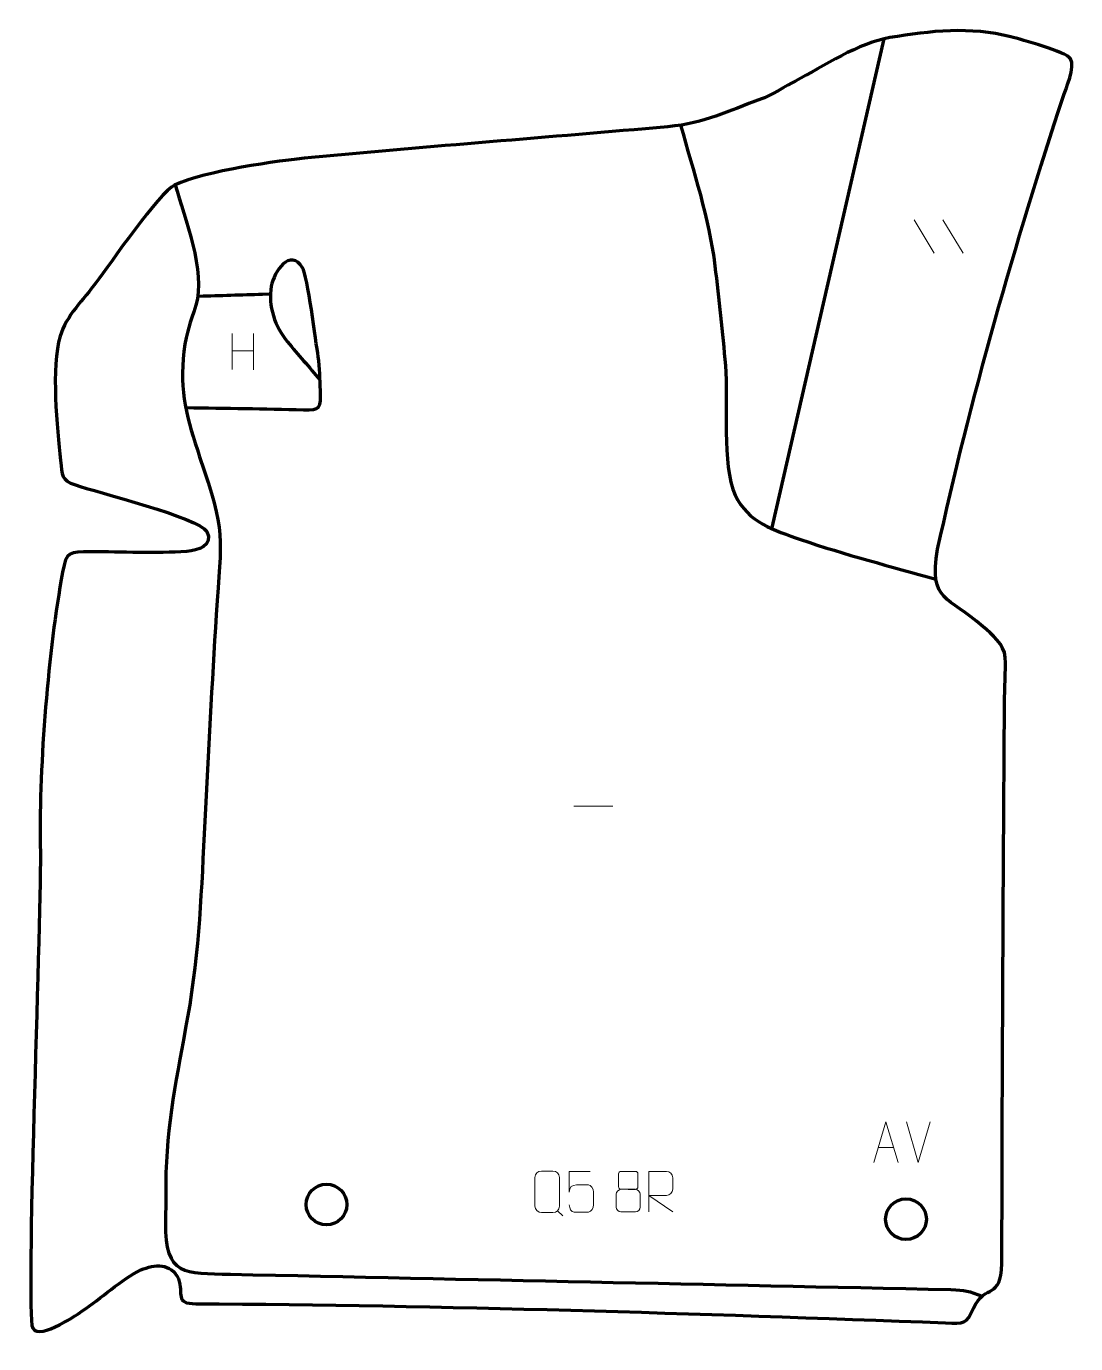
# Model space of a CAD drawing. Header units: millimetres. Extents: x -511 to 134, y -64 to 745.
import ezdxf

# ---------------------------------------------------------------- set-up
doc = ezdxf.new("R2010")
doc.units = ezdxf.units.MM
doc.header["$MEASUREMENT"] = 0
doc.layers.add('layer 2', color=7, linetype='Continuous')
doc.layers.add('layer 3', color=7, linetype='Continuous')

msp = doc.modelspace()

# ---------------------------------------------------------------- linework, layer by layer
at = {"layer": 'layer 2', "color": 142, "lineweight": 200}
for centre in [(-326.5914, 21.0312), (29.3311, 12.0275)]:
    msp.add_ellipse(centre, major_axis=(0, 12.5), ratio=1, dxfattribs=at)
at = {"layer": 'layer 2', "color": 142, "lineweight": 158}
msp.add_open_spline([(-52.8915, 436.9129), (-52.8915, 436.9129), (15.9119, 737.2428), (15.9119, 737.2428)], degree=3, dxfattribs=at)
for points, knots in [([(-109.1154, 684.1625), (-101.2516, 655.5786), (-91.615, 627.232), (-88.0293, 597.6983), (-88.0293, 597.6983), (-85.5785, 577.5126), (-83.338, 556.7877), (-81.5513, 536.5386), (-81.5513, 536.5386), (-79.7005, 514.3342), (-84.035, 475.6534), (-75.5186, 456.8955), (-75.5186, 456.8955), (-67.8664, 440.0408), (-51.592, 435.2726), (-35.4426, 429.6645), (-35.4426, 429.6645), (-8.2318, 420.2145), (20.015, 413.1781), (47.6798, 405.1445)], [0, 0, 0, 0, 0.16666667, 0.16666667, 0.16666667, 0.16666667, 0.33333333, 0.33333333, 0.33333333, 0.33333333, 0.5, 0.5, 0.5, 0.5, 0.66666667, 0.66666667, 0.66666667, 0.66666667, 1, 1, 1, 1]), ([(-419.501, 647.5165), (-413.5855, 626.8462), (-400.6569, 594.4364), (-406.8401, 573.507), (-406.8401, 573.507), (-410.2641, 561.917), (-412.5548, 558.1522), (-414.1302, 545.2079), (-414.1302, 545.2079), (-417.1309, 520.5526), (-412.2489, 503.6094), (-404.4735, 480.3972), (-404.4735, 480.3972), (-388.3612, 432.6608), (-391.0419, 433.014), (-394.2995, 383.4348), (-394.2995, 383.4348), (-397.0773, 341.1587), (-398.9042, 298.8136), (-401.2656, 256.5116), (-401.2656, 256.5116), (-403.453, 215.0193), (-404.5419, 177.3606), (-411.9138, 136.1403), (-411.9138, 136.1403), (-418.2028, 101.0981), (-424.9941, 69.9637), (-425.2896, 34.0046), (-425.2896, 34.0046), (-425.3556, 25.9609), (-425.2923, 17.9286), (-425.4195, 9.8828), (-425.4195, 9.8828), (-425.9306, -22.918), (-413.6852, -21.1211), (-385.5681, -21.7339), (-385.5681, -21.7339), (-238.097, -24.9481), (-90.6179, -27.943), (56.8508, -31.2267), (56.8508, -31.2267), (65.7407, -31.4247), (67.9242, -32.1243), (76.1389, -35.2198)], [0, 0, 0, 0, 0.08333333, 0.08333333, 0.08333333, 0.08333333, 0.16666667, 0.16666667, 0.16666667, 0.16666667, 0.25, 0.25, 0.25, 0.25, 0.33333333, 0.33333333, 0.33333333, 0.33333333, 0.41666667, 0.41666667, 0.41666667, 0.41666667, 0.5, 0.5, 0.5, 0.5, 0.58333333, 0.58333333, 0.58333333, 0.58333333, 0.66666667, 0.66666667, 0.66666667, 0.66666667, 0.75, 0.75, 0.75, 0.75, 0.83333333, 0.83333333, 0.83333333, 0.83333333, 1, 1, 1, 1]), ([(-412.5927, 510.6743), (-388.603, 510.291), (-364.623, 510.0324), (-340.6397, 509.2973), (-340.6397, 509.2973), (-330.1743, 508.9514), (-329.9405, 510.789), (-330.3376, 521.0636), (-330.3376, 521.0636), (-330.6279, 528.5776), (-330.5071, 534.5322), (-331.6934, 542.0364), (-331.6934, 542.0364), (-333.0216, 550.7316), (-338.3545, 591.9405), (-341.216, 596.566), (-341.216, 596.566), (-348.8012, 608.8275), (-358.9487, 594.2429), (-360.5033, 585.2145), (-360.5033, 585.2145), (-362.5952, 573.0658), (-358.2073, 560.32), (-350.4717, 551.026), (-350.4717, 551.026), (-343.9563, 543.198), (-337.2558, 535.4613), (-330.6423, 527.711)], [0, 0, 0, 0, 0.125, 0.125, 0.125, 0.125, 0.25, 0.25, 0.25, 0.25, 0.375, 0.375, 0.375, 0.375, 0.5, 0.5, 0.5, 0.5, 0.625, 0.625, 0.625, 0.625, 0.75, 0.75, 0.75, 0.75, 1, 1, 1, 1]), ([(-404.8509, 579.1707), (-391.8409, 579.5648), (-378.8309, 579.9589), (-365.8209, 580.3529), (-365.8209, 580.3529), (-365.8209, 580.3529), (-361.1437, 580.4946), (-361.1437, 580.4946)], [0, 0, 0, 0, 0.33333333, 0.33333333, 0.33333333, 0.33333333, 1, 1, 1, 1])]:
    msp.add_open_spline(points, degree=3, knots=knots, dxfattribs=at)
at = {"layer": 'layer 2', "color": 250, "lineweight": 9}
for points in [[(34.2677, 625.9796), (34.2677, 625.9796), (46.632, 605.4353), (46.632, 605.4353)], [(51.9976, 625.9796), (51.9976, 625.9796), (64.3619, 605.4353), (64.3619, 605.4353)], [(-384.5116, 556.1472), (-384.5116, 556.1472), (-384.5116, 533.9545), (-384.5116, 533.9545)], [(-371.3959, 556.1472), (-371.3959, 556.1472), (-371.3959, 533.7969), (-371.3959, 533.7969)], [(-384.4941, 545.5048), (-384.4941, 545.5048), (-371.3959, 545.5048), (-371.3959, 545.5048)], [(-174.7393, 265.7516), (-174.7393, 265.7516), (-150.7613, 265.7516), (-150.7613, 265.7516)], [(36.8979, 46.9325), (36.8979, 46.9325), (29.5761, 71.8861), (29.5761, 71.8861)], [(44.2198, 71.8861), (44.2198, 71.8861), (36.898, 46.9325), (36.898, 46.9325)], [(12.261, 56.1892), (12.261, 56.1892), (21.7567, 56.1892), (21.7567, 56.1892)], [(-184.6454, 17.2906), (-184.6454, 17.2906), (-181.4352, 14.0837), (-181.4352, 14.0837)]]:
    msp.add_open_spline(points, degree=3, dxfattribs=at)
for points, knots in [([(9.5384, 46.9398), (9.5384, 46.9398), (16.9094, 71.8933), (16.9094, 71.8933), (16.9094, 71.8933), (16.9094, 71.8933), (24.4793, 46.9398), (24.4793, 46.9398)], [0, 0, 0, 0, 0.33333333, 0.33333333, 0.33333333, 0.33333333, 1, 1, 1, 1]), ([(-194.5755, 41.592), (-192.2077, 41.592), (-189.8397, 41.592), (-187.4717, 41.592), (-187.4717, 41.592), (-185.4899, 41.6282), (-183.4626, 40.1097), (-183.4355, 37.6281), (-183.4355, 37.6281), (-183.4358, 31.7775), (-183.4358, 25.9266), (-183.4355, 20.0752), (-183.4355, 20.0752), (-183.5777, 17.7099), (-185.2852, 16.2036), (-187.4717, 16.1926), (-187.4717, 16.1926), (-189.8457, 16.1931), (-192.2195, 16.1931), (-194.593, 16.1926), (-194.593, 16.1926), (-196.5529, 16.0854), (-198.5607, 18.0039), (-198.5492, 20.0576), (-198.5492, 20.0576), (-198.5489, 25.9316), (-198.5489, 31.8054), (-198.5492, 37.6788), (-198.5492, 37.6788), (-198.5449, 39.8554), (-196.7667, 41.6057), (-194.5755, 41.592)], [0, 0, 0, 0, 0.11111111, 0.11111111, 0.11111111, 0.11111111, 0.22222222, 0.22222222, 0.22222222, 0.22222222, 0.33333333, 0.33333333, 0.33333333, 0.33333333, 0.44444444, 0.44444444, 0.44444444, 0.44444444, 0.55555556, 0.55555556, 0.55555556, 0.55555556, 0.66666667, 0.66666667, 0.66666667, 0.66666667, 0.77777778, 0.77777778, 0.77777778, 0.77777778, 1, 1, 1, 1]), ([(-164.6378, 41.3467), (-164.6378, 41.3467), (-177.4895, 41.3467), (-177.4895, 41.3467), (-177.4895, 41.3467), (-177.4892, 37.1161), (-177.4892, 32.8852), (-177.4895, 28.654), (-177.4895, 28.654), (-177.4898, 31.9641), (-175.8588, 33.0359), (-173.0468, 33.0964), (-173.0468, 33.0964), (-170.6072, 33.0967), (-168.1677, 33.0967), (-165.7285, 33.0964), (-165.7285, 33.0964), (-164.0787, 33.1032), (-162.6038, 30.7227), (-162.5753, 28.654), (-162.5753, 28.654), (-162.5756, 26.0667), (-162.5756, 23.4791), (-162.5753, 20.8914), (-162.5753, 20.8914), (-162.5291, 18.932), (-164.0285, 16.4957), (-165.6544, 16.4372), (-165.6544, 16.4372), (-167.6109, 16.4375), (-172.5059, 16.4375), (-174.4629, 16.4372), (-174.4629, 16.4372), (-176.3084, 16.4284), (-177.4155, 18.3932), (-177.4363, 20.9443)], [0, 0, 0, 0, 0.1, 0.1, 0.1, 0.1, 0.2, 0.2, 0.2, 0.2, 0.3, 0.3, 0.3, 0.3, 0.4, 0.4, 0.4, 0.4, 0.5, 0.5, 0.5, 0.5, 0.6, 0.6, 0.6, 0.6, 0.7, 0.7, 0.7, 0.7, 0.8, 0.8, 0.8, 0.8, 1, 1, 1, 1]), ([(-147.2289, 39.9733), (-147.2289, 37.7603), (-147.2289, 34.078), (-147.2289, 31.8647), (-147.2289, 31.8647), (-147.2139, 31.3573), (-146.4065, 30.4259), (-145.7064, 30.4271), (-145.7064, 30.4271), (-142.7365, 30.4273), (-139.7663, 30.3424), (-136.7959, 30.3421), (-136.7959, 30.3421), (-135.9988, 30.3463), (-135.2781, 31.1366), (-135.2807, 31.8573), (-135.2807, 31.8573), (-135.281, 34.0733), (-135.281, 37.758), (-135.2807, 39.9733), (-135.2807, 39.9733), (-135.2992, 40.6841), (-135.9106, 41.4445), (-136.7445, 41.4371), (-136.7445, 41.4371), (-139.7616, 41.4368), (-142.7785, 41.4368), (-145.7951, 41.4371), (-145.7951, 41.4371), (-146.4215, 41.4447), (-147.2456, 40.7337), (-147.2289, 39.9733)], [0, 0, 0, 0, 0.11111111, 0.11111111, 0.11111111, 0.11111111, 0.22222222, 0.22222222, 0.22222222, 0.22222222, 0.33333333, 0.33333333, 0.33333333, 0.33333333, 0.44444444, 0.44444444, 0.44444444, 0.44444444, 0.55555556, 0.55555556, 0.55555556, 0.55555556, 0.66666667, 0.66666667, 0.66666667, 0.66666667, 0.77777778, 0.77777778, 0.77777778, 0.77777778, 1, 1, 1, 1]), ([(-128.6075, 16.4857), (-128.6075, 16.4857), (-128.6075, 41.4392), (-128.6075, 41.4392), (-128.6075, 41.4392), (-125.0127, 41.4392), (-121.4172, 41.4392), (-117.822, 41.4392), (-117.822, 41.4392), (-115.4967, 41.4015), (-113.9394, 39.9115), (-113.9435, 37.5451), (-113.9435, 37.5451), (-113.9439, 35.5096), (-113.9439, 32.4502), (-113.9435, 30.4142), (-113.9435, 30.4142), (-113.95, 28.5387), (-115.7623, 26.5969), (-117.7718, 26.5778), (-117.7718, 26.5778), (-117.7718, 26.5778), (-128.6075, 26.5778), (-128.6075, 26.5778), (-128.6075, 26.5778), (-128.6075, 26.5778), (-113.9528, 16.4857), (-113.9528, 16.4857)], [0, 0, 0, 0, 0.125, 0.125, 0.125, 0.125, 0.25, 0.25, 0.25, 0.25, 0.375, 0.375, 0.375, 0.375, 0.5, 0.5, 0.5, 0.5, 0.625, 0.625, 0.625, 0.625, 0.75, 0.75, 0.75, 0.75, 1, 1, 1, 1]), ([(-148.6877, 27.4551), (-148.6877, 24.2843), (-148.6877, 22.5822), (-148.6877, 19.4108), (-148.6877, 19.4108), (-148.6962, 18.1889), (-146.9983, 16.4962), (-145.7457, 16.4877), (-145.7457, 16.4877), (-142.7626, 16.488), (-139.7793, 16.488), (-136.7959, 16.4877), (-136.7959, 16.4877), (-135.4726, 16.4994), (-133.8522, 18.121), (-133.8633, 19.4202), (-133.8633, 19.4202), (-133.8636, 22.5884), (-133.8636, 24.2872), (-133.8633, 27.4551), (-133.8633, 27.4551), (-133.933, 28.8355), (-135.5108, 30.4141), (-136.8162, 30.408), (-136.8162, 30.408), (-139.7928, 30.4077), (-142.7694, 30.4077), (-145.7457, 30.408), (-145.7457, 30.408), (-146.8252, 30.4144), (-148.6715, 28.8355), (-148.6877, 27.4551)], [0, 0, 0, 0, 0.11111111, 0.11111111, 0.11111111, 0.11111111, 0.22222222, 0.22222222, 0.22222222, 0.22222222, 0.33333333, 0.33333333, 0.33333333, 0.33333333, 0.44444444, 0.44444444, 0.44444444, 0.44444444, 0.55555556, 0.55555556, 0.55555556, 0.55555556, 0.66666667, 0.66666667, 0.66666667, 0.66666667, 0.77777778, 0.77777778, 0.77777778, 0.77777778, 1, 1, 1, 1])]:
    msp.add_open_spline(points, degree=3, knots=knots, dxfattribs=at)
at = {"layer": 'layer 3', "color": 242, "lineweight": 158}
msp.add_open_spline([(-335.7005, 664.2455), (-262.814, 671.2158), (-189.9135, 676.6918), (-117.0159, 683.1682), (-117.0159, 683.1682), (-93.1559, 685.4651), (-81.0188, 692.6162), (-59.3948, 700.2583), (-59.3948, 700.2583), (-55.442, 701.6552), (-43.091, 708.7545), (-38.5387, 711.1788), (-38.5387, 711.1788), (-21.7362, 720.3277), (0.7345, 734.8512), (19.3656, 737.9312), (19.3656, 737.9312), (44.477, 742.0825), (68.7645, 744.8664), (93.7251, 738.3882), (93.7251, 738.3882), (100.0815, 736.6849), (127.5609, 729.4028), (130.354, 724.9576), (130.354, 724.9576), (133.5252, 719.9104), (127.5553, 706.7431), (125.6718, 701.0278), (125.6718, 701.0278), (97.2958, 614.7754), (67.8507, 512.1617), (48.7777, 423.581), (48.7777, 423.581), (42.9699, 390.7451), (55.4534, 395.3176), (76.4941, 376.2204), (76.4941, 376.2204), (82.2119, 371.0931), (89.7555, 365.4411), (90.2353, 357.1303), (90.2353, 357.1303), (90.7216, 348.7086), (89.8698, 337.9452), (89.8092, 329.1355), (89.8092, 329.1355), (89.0521, 214.4067), (88.4158, 99.5528), (88.2501, -15.1752), (88.2501, -15.1752), (87.551, -38.0853), (78.1597, -26.8431), (70.8331, -42.5931), (70.8331, -42.5931), (66.1745, -52.6077), (65.3398, -52.0422), (53.6909, -51.6084), (53.6909, -51.6084), (-98.4323, -45.9438), (-254.5794, -40.6295), (-406.8488, -39.8702), (-406.8488, -39.8702), (-420.2095, -39.8035), (-414.0306, -33.9622), (-417.5649, -24.5079), (-417.5649, -24.5079), (-422.0152, -14.7205), (-431.9994, -15.5299), (-440.5522, -19.1414), (-440.5522, -19.1414), (-452.5073, -24.8099), (-465.1011, -36.7527), (-476.7818, -44.525), (-476.7818, -44.525), (-481.1809, -47.4521), (-506.0785, -64.408), (-507.4966, -53.1791), (-507.4966, -53.1791), (-510.9081, -26.1655), (-501.6492, 200.7456), (-502.3341, 241.8747), (-502.3341, 241.8747), (-503.1668, 291.8812), (-497.43, 361.8267), (-488.6724, 409.5448), (-488.6724, 409.5448), (-486.2531, 422.7269), (-484.4984, 421.8407), (-471.4355, 421.9857), (-471.4355, 421.9857), (-452.2196, 422.0867), (-431.3475, 420.9823), (-412.3647, 422.296), (-412.3647, 422.296), (-405.8419, 422.9056), (-395.5144, 425.7306), (-400.1665, 434.6231), (-400.1665, 434.6231), (-404.478, 442.8643), (-468.1299, 458.9168), (-480.7948, 463.1025), (-480.7948, 463.1025), (-489.7943, 466.1378), (-488.8738, 469.0261), (-489.951, 478.3888), (-489.951, 478.3888), (-492.0776, 497.2078), (-495.7671, 536.35), (-490.2101, 554.4353), (-490.2101, 554.4353), (-486.2753, 567.2414), (-475.9745, 576.9707), (-467.9316, 587.5508), (-467.9316, 587.5508), (-459.8023, 598.4304), (-429.0585, 643.148), (-419.8878, 647.3414), (-419.8878, 647.3414), (-400.4744, 656.2183), (-357.791, 662.0861), (-335.7005, 664.2455)], degree=3, knots=[0, 0, 0, 0, 0.03225806, 0.03225806, 0.03225806, 0.03225806, 0.06451613, 0.06451613, 0.06451613, 0.06451613, 0.09677419, 0.09677419, 0.09677419, 0.09677419, 0.12903226, 0.12903226, 0.12903226, 0.12903226, 0.16129032, 0.16129032, 0.16129032, 0.16129032, 0.19354839, 0.19354839, 0.19354839, 0.19354839, 0.22580645, 0.22580645, 0.22580645, 0.22580645, 0.25806452, 0.25806452, 0.25806452, 0.25806452, 0.29032258, 0.29032258, 0.29032258, 0.29032258, 0.32258065, 0.32258065, 0.32258065, 0.32258065, 0.35483871, 0.35483871, 0.35483871, 0.35483871, 0.38709677, 0.38709677, 0.38709677, 0.38709677, 0.41935484, 0.41935484, 0.41935484, 0.41935484, 0.4516129, 0.4516129, 0.4516129, 0.4516129, 0.48387097, 0.48387097, 0.48387097, 0.48387097, 0.51612903, 0.51612903, 0.51612903, 0.51612903, 0.5483871, 0.5483871, 0.5483871, 0.5483871, 0.58064516, 0.58064516, 0.58064516, 0.58064516, 0.61290323, 0.61290323, 0.61290323, 0.61290323, 0.64516129, 0.64516129, 0.64516129, 0.64516129, 0.67741935, 0.67741935, 0.67741935, 0.67741935, 0.70967742, 0.70967742, 0.70967742, 0.70967742, 0.74193548, 0.74193548, 0.74193548, 0.74193548, 0.77419355, 0.77419355, 0.77419355, 0.77419355, 0.80645161, 0.80645161, 0.80645161, 0.80645161, 0.83870968, 0.83870968, 0.83870968, 0.83870968, 0.87096774, 0.87096774, 0.87096774, 0.87096774, 0.90322581, 0.90322581, 0.90322581, 0.90322581, 0.93548387, 0.93548387, 0.93548387, 0.93548387, 1, 1, 1, 1], dxfattribs=at)

doc.saveas('drawing.dxf')
